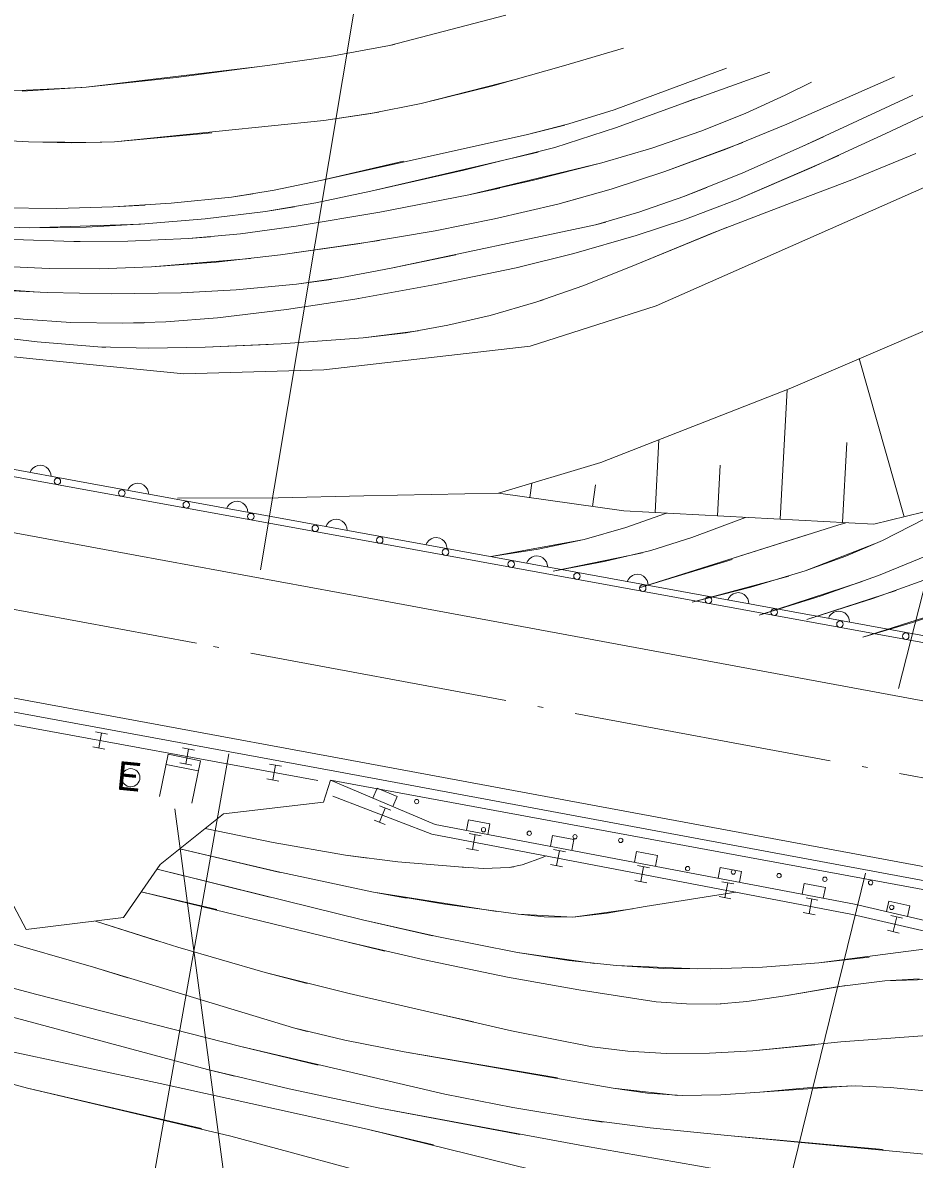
# Model space of a CAD drawing. Units: millimetres, scale not verified. Extents: x 40000 to 680000, y 20000 to 380000.
# Drawn here: x 495705 to 536920, y 264662 to 317226 of the extents above; entities that cross this region are included whole.
import ezdxf
from ezdxf.enums import TextEntityAlignment as Align

# ---------------------------------------------------------------- set-up
doc = ezdxf.new("R2010")
doc.units = ezdxf.units.MM
doc.header["$LTSCALE"] = 1000
doc.linetypes.add('LONG_DASHED_DOTTED', pattern=[15.25, 12, -1.5, 0.25, -1.5])
for name, color, linetype, lineweight in [('M-BGD', 7, 'Continuous', 13), ('M-BMK', 2, 'LONG_DASHED_DOTTED', 13), ('M-STR-HTXT', 7, 'Continuous', 13)]:
    doc.layers.add(name, color=color, linetype=linetype, lineweight=lineweight)
doc.styles.add('ＭＳ ゴシック', font='')
doc.styles.get('ＭＳ ゴシック').set_extended_font_data('MS Gothic')

msp = doc.modelspace()

# ---------------------------------------------------------------- linework, layer by layer
at = {"layer": 'M-BGD'}
for p, q in [((512653, 316167), (518038, 317578)), ((509900, 315667), (512653, 316167)), ((509900, 315667), (512653, 316167)), ((512653, 316167), (512899, 316219)), ((520706, 315235), (523476, 316044)), ((507126, 315267), (509900, 315667)), ((507126, 315267), (509900, 315667)), ((498630, 314245), (506530, 315187)), ((502805, 314696), (507126, 315267)), ((517432, 314313), (520706, 315235)), ((523054, 313194), (528240, 315122)), ((526164, 313477), (530236, 314945)), ((498630, 314245), (502805, 314696)), ((514131, 313489), (518590, 314632)), ((530948, 313876), (532173, 314473)), ((531030, 312532), (536005, 314728)), ((492882, 313972), (498430, 314228)), ((495684, 314054), (498630, 314245)), ((514131, 313489), (517432, 314313)), ((529098, 313024), (530948, 313876)), ((531734, 311498), (536848, 313873)), ((511794, 313025), (514131, 313489)), ((511794, 313025), (514131, 313489)), ((523152, 312385), (526164, 313477)), ((523152, 312385), (526164, 313477)), ((526164, 313477), (526776, 313701)), ((535605, 312100), (538749, 313585)), ((509620, 312699), (512172, 313092)), ((509620, 312699), (511794, 313025)), ((509620, 312699), (511794, 313025)), ((520956, 312543), (523054, 313194)), ((524991, 304127), (545328, 313125)), ((527057, 312205), (529132, 313039)), ((527057, 312205), (529098, 313024)), ((486206, 312253), (495965, 311723)), ((499946, 311711), (509620, 312699)), ((518980, 312035), (520956, 312543)), ((518980, 312035), (520764, 312489)), ((520301, 311455), (523152, 312385)), ((520301, 311455), (523152, 312385)), ((528204, 311379), (531030, 312532)), ((495965, 311723), (497962, 311666)), ((495965, 311723), (499348, 311682)), ((495965, 311723), (497962, 311666)), ((497962, 311666), (499946, 311711)), ((497962, 311666), (499946, 311711)), ((499946, 311711), (504447, 312129)), ((509477, 309933), (518980, 312035)), ((524784, 311425), (527057, 312205)), ((524784, 311425), (527057, 312205)), ((531734, 311498), (532724, 311952)), ((532191, 310530), (535605, 312100)), ((511798, 309438), (519533, 311235)), ((516090, 310404), (520301, 311455)), ((522480, 310744), (524784, 311425)), ((522480, 310744), (524784, 311425)), ((525387, 310341), (528997, 311692)), ((525387, 310341), (528204, 311379)), ((528989, 310287), (531734, 311498)), ((528989, 310287), (531734, 311498)), ((509477, 309933), (513305, 310819)), ((516328, 309274), (522480, 310744)), ((519325, 309938), (522480, 310744)), ((528695, 309035), (533427, 311090)), ((534039, 309955), (536992, 311177)), ((534039, 309955), (536992, 311177)), ((511798, 309438), (516090, 310404)), ((522913, 309536), (525387, 310341)), ((522913, 309536), (525387, 310341)), ((526262, 309193), (528989, 310287)), ((526262, 309193), (528989, 310287)), ((528695, 309035), (532191, 310530)), ((507326, 309480), (509477, 309933)), ((507326, 309480), (509477, 309933)), ((511798, 309438), (514331, 310014)), ((516328, 309274), (519325, 309938)), ((531228, 308898), (534039, 309955)), ((531228, 308898), (534039, 309955)), ((502570, 308878), (505356, 309164)), ((502570, 308878), (505356, 309164)), ((505356, 309164), (507326, 309480)), ((505356, 309164), (507326, 309480)), ((505356, 309164), (506342, 309306)), ((509256, 308893), (511798, 309438)), ((509256, 308893), (511798, 309438)), ((512206, 308467), (516328, 309274)), ((516328, 309274), (517766, 309579)), ((520436, 308839), (522913, 309536)), ((520436, 308839), (522913, 309536)), ((520436, 308839), (521377, 309090)), ((524184, 308466), (526262, 309193)), ((524184, 308466), (526262, 309193)), ((526262, 309193), (527324, 309603)), ((494674, 308666), (497275, 308635)), ((497275, 308635), (499878, 308710)), ((499878, 308710), (502570, 308878)), ((499878, 308710), (502570, 308878)), ((499878, 308710), (501371, 308793)), ((506921, 308494), (509256, 308893)), ((506921, 308494), (509256, 308893)), ((506921, 308494), (508273, 308708)), ((517517, 308150), (520436, 308839)), ((517517, 308150), (520436, 308839)), ((526265, 308112), (528695, 309035)), ((527572, 307496), (531228, 308898)), ((501348, 307924), (504142, 308157)), ((501348, 307924), (504142, 308157)), ((504142, 308157), (506921, 308494)), ((504142, 308157), (506921, 308494)), ((508352, 307815), (512206, 308467)), ((508352, 307815), (512206, 308467)), ((514769, 307602), (517517, 308150)), ((514769, 307602), (517517, 308150)), ((522185, 307875), (524184, 308466)), ((522185, 307875), (524184, 308466)), ((524066, 307381), (526265, 308112)), ((524066, 307381), (526265, 308112)), ((493840, 307809), (496036, 307735)), ((496036, 307735), (501148, 307910)), ((496036, 307735), (498638, 307776)), ((498638, 307776), (501348, 307924)), ((505775, 307466), (508352, 307815)), ((505775, 307466), (508352, 307815)), ((511192, 306994), (514769, 307602)), ((512737, 305870), (522185, 307875)), ((522185, 307875), (522654, 308002)), ((524059, 306039), (528233, 307760)), ((495271, 307197), (498071, 307106)), ((495271, 307197), (498071, 307106)), ((498071, 307106), (500566, 307117)), ((498071, 307106), (500566, 307117)), ((498071, 307106), (498365, 307102)), ((500566, 307117), (503364, 307242)), ((500566, 307117), (503364, 307242)), ((503364, 307242), (505775, 307466)), ((503364, 307242), (505775, 307466)), ((503364, 307242), (504382, 307322)), ((507628, 306490), (512205, 307154)), ((507628, 306490), (511192, 306994)), ((521181, 306552), (524066, 307381)), ((521181, 306552), (524066, 307381)), ((524059, 306039), (527572, 307496)), ((504646, 306157), (507628, 306490)), ((512737, 305870), (515731, 306491)), ((518509, 305888), (521181, 306552)), ((518509, 305888), (521181, 306552)), ((531209, 300328), (546207, 306776)), ((494528, 305970), (496926, 305854)), ((494528, 305970), (496926, 305854)), ((499255, 305840), (501654, 305930)), ((501654, 305930), (506238, 306320)), ((501654, 305930), (504646, 306157)), ((521645, 305077), (524059, 306039)), ((521645, 305077), (524059, 306039)), ((496926, 305854), (499255, 305840)), ((496926, 305854), (499255, 305840)), ((508358, 305137), (510380, 305423)), ((508358, 305137), (510380, 305423)), ((510380, 305423), (512737, 305870)), ((510380, 305423), (512737, 305870)), ((514790, 305115), (518509, 305888)), ((514790, 305115), (518509, 305888)), ((518509, 305888), (518656, 305922)), ((491949, 305087), (496428, 304762)), ((505570, 304874), (508358, 305137)), ((505570, 304874), (508358, 305137)), ((508358, 305137), (509986, 305358)), ((511062, 304449), (514790, 305115)), ((511062, 304449), (514790, 305115)), ((519428, 304298), (521645, 305077)), ((519428, 304298), (521645, 305077)), ((494339, 304867), (496828, 304748)), ((496828, 304748), (499829, 304690)), ((496828, 304748), (499829, 304690)), ((499829, 304690), (503028, 304737)), ((499829, 304690), (503028, 304737)), ((503028, 304737), (505570, 304874)), ((503028, 304737), (505570, 304874)), ((503028, 304737), (503571, 304758)), ((507894, 303964), (511062, 304449)), ((507894, 303964), (511062, 304449)), ((511062, 304449), (511244, 304479)), ((519428, 304298), (519762, 304405)), ((504716, 303579), (507894, 303964)), ((504716, 303579), (507894, 303964)), ((517312, 303688), (519428, 304298)), ((517312, 303688), (519428, 304298)), ((519163, 302273), (524991, 304127)), ((493477, 303751), (495726, 303509)), ((495726, 303509), (497924, 303368)), ((495726, 303509), (497924, 303368)), ((497924, 303368), (500324, 303326)), ((497924, 303368), (500324, 303326)), ((500324, 303326), (502324, 303391)), ((500324, 303326), (501325, 303345)), ((502324, 303391), (504716, 303579)), ((515362, 303235), (517312, 303688)), ((515362, 303235), (517312, 303688)), ((511449, 302649), (513985, 302978)), ((511449, 302649), (513432, 302892)), ((511449, 302649), (513432, 302892)), ((513432, 302892), (515362, 303235)), ((513432, 302892), (515362, 303235)), ((488797, 302472), (496015, 301699)), ((493867, 302769), (496379, 302463)), ((493867, 302769), (496379, 302463)), ((496379, 302463), (499169, 302232)), ((496379, 302463), (499169, 302232)), ((504133, 302215), (507655, 302372)), ((504133, 302215), (507054, 302339)), ((507655, 302372), (511449, 302649)), ((509630, 301173), (519163, 302273)), ((499169, 302232), (501534, 302172)), ((499169, 302232), (499536, 302213)), ((499169, 302232), (501534, 302172)), ((501534, 302172), (504133, 302215)), ((501534, 302172), (504133, 302215)), ((496015, 301699), (503151, 300991)), ((536450, 294374), (534379, 301691)), ((503151, 300991), (509630, 301173)), ((522433, 296880), (531209, 300328)), ((530717, 294264), (531039, 300261)), ((498742, 295924), (481044, 299200)), ((480901, 298854), (498699, 295612)), ((524936, 294574), (525116, 297934)), ((533607, 294109), (533807, 297820)), ((535053, 294031), (550609, 297855)), ((496099, 296536), (496038, 296425)), ((496176, 296623), (496099, 296536)), ((496293, 296703), (496176, 296623)), ((496402, 296744), (496293, 296703)), ((496527, 296761), (496402, 296744)), ((496685, 296732), (496527, 296761)), ((496795, 296671), (496685, 296732)), ((496883, 296594), (496795, 296671)), ((496963, 296477), (496883, 296594)), ((497004, 296368), (496963, 296477)), ((517698, 295473), (522433, 296880)), ((527826, 294419), (527952, 296758)), ((497021, 296243), (497004, 296368)), ((498699, 295612), (512181, 293151)), ((498742, 295924), (512501, 293420)), ((500604, 295707), (500543, 295596)), ((500681, 295795), (500604, 295707)), ((500797, 295875), (500681, 295795)), ((500906, 295916), (500797, 295875)), ((501031, 295934), (500906, 295916)), ((501189, 295906), (501031, 295934)), ((501300, 295845), (501189, 295906)), ((501387, 295768), (501300, 295845)), ((501468, 295652), (501387, 295768)), ((501509, 295542), (501468, 295652)), ((501527, 295417), (501509, 295542)), ((511467, 295350), (517698, 295473)), ((517698, 295473), (523490, 294652)), ((519146, 295268), (519240, 295931)), ((522042, 294857), (522183, 295852)), ((502856, 295236), (507512, 295249)), ((505267, 294960), (505190, 294872)), ((505384, 295040), (505267, 294960)), ((505493, 295082), (505384, 295040)), ((505618, 295099), (505493, 295082)), ((505775, 295071), (505618, 295099)), ((505886, 295010), (505775, 295071)), ((505974, 294933), (505886, 295010)), ((506054, 294817), (505974, 294933)), ((507512, 295249), (511467, 295350)), ((535447, 293287), (538666, 294919)), ((488559, 294875), (500907, 292599)), ((505190, 294872), (505130, 294761)), ((506096, 294708), (506054, 294817)), ((506113, 294582), (506096, 294708)), ((523490, 294652), (535053, 294031)), ((523580, 293881), (525470, 294541)), ((525470, 294541), (525481, 294545)), ((509777, 294037), (509716, 293927)), ((509854, 294125), (509777, 294037)), ((509970, 294206), (509854, 294125)), ((510079, 294247), (509970, 294206)), ((510205, 294265), (510079, 294247)), ((510362, 294236), (510205, 294265)), ((510473, 294175), (510362, 294236)), ((510560, 294098), (510473, 294175)), ((510641, 293982), (510560, 294098)), ((510682, 293873), (510641, 293982)), ((510700, 293747), (510682, 293873)), ((521663, 293323), (523580, 293881)), ((524201, 291095), (533393, 293990)), ((526644, 293423), (528708, 294191)), ((528708, 294191), (529113, 294350)), ((533393, 293990), (533754, 294101)), ((554378, 285759), (512501, 293420)), ((514590, 293363), (514474, 293282)), ((514699, 293404), (514590, 293363)), ((514825, 293421), (514699, 293404)), ((514982, 293393), (514825, 293421)), ((515093, 293332), (514982, 293393)), ((515180, 293255), (515093, 293332)), ((517361, 292540), (521663, 293323)), ((519538, 292882), (521663, 293323)), ((524201, 291095), (532057, 293572)), ((524740, 292822), (526644, 293423)), ((554750, 285370), (512181, 293151)), ((514397, 293195), (514336, 293084)), ((514474, 293282), (514397, 293195)), ((515261, 293138), (515180, 293255)), ((515302, 293029), (515261, 293138)), ((515320, 292904), (515302, 293029)), ((517361, 292540), (519538, 292882)), ((522587, 292305), (524740, 292822)), ((531881, 291872), (535083, 293120)), ((533761, 292560), (535447, 293287)), ((500907, 292599), (511634, 290625)), ((519050, 292344), (518989, 292233)), ((519127, 292431), (519050, 292344)), ((519243, 292511), (519127, 292431)), ((519352, 292552), (519243, 292511)), ((519478, 292570), (519352, 292552)), ((519635, 292541), (519478, 292570)), ((519746, 292480), (519635, 292541)), ((519833, 292403), (519746, 292480)), ((519914, 292287), (519833, 292403)), ((519955, 292178), (519914, 292287)), ((520225, 291859), (524355, 292717)), ((520225, 291859), (522587, 292305)), ((524201, 291095), (528501, 292405)), ((531881, 291872), (533761, 292560)), ((535261, 291657), (537481, 292570)), ((535261, 291657), (537481, 292570)), ((519973, 292053), (519955, 292178)), ((529368, 291119), (531881, 291872)), ((529368, 291119), (531881, 291872)), ((523703, 291492), (523642, 291381)), ((523780, 291580), (523703, 291492)), ((523896, 291660), (523780, 291580)), ((524005, 291701), (523896, 291660)), ((524131, 291719), (524005, 291701)), ((524288, 291690), (524131, 291719)), ((524399, 291629), (524288, 291690)), ((524486, 291552), (524399, 291629)), ((524567, 291436), (524486, 291552)), ((524608, 291327), (524567, 291436)), ((524625, 291202), (524608, 291327)), ((526654, 290426), (531120, 291626)), ((529747, 289825), (534512, 291376)), ((532612, 290721), (535261, 291657)), ((535007, 290601), (537959, 291660)), ((526654, 290426), (529368, 291119)), ((526654, 290426), (529368, 291119)), ((528433, 290729), (528356, 290641)), ((528549, 290809), (528433, 290729)), ((528658, 290850), (528549, 290809)), ((528783, 290868), (528658, 290850)), ((528941, 290839), (528783, 290868)), ((529052, 290778), (528941, 290839)), ((529139, 290701), (529052, 290778)), ((529220, 290585), (529139, 290701)), ((529747, 289825), (532612, 290721)), ((531960, 289621), (536081, 290969)), ((511634, 290625), (548371, 283814)), ((528356, 290641), (528295, 290530)), ((529261, 290476), (529220, 290585)), ((529278, 290350), (529261, 290476)), ((531960, 289621), (535007, 290601)), ((534535, 288814), (539170, 290279)), ((536842, 289489), (539170, 290279)), ((533009, 289790), (532948, 289679)), ((533086, 289877), (533009, 289790)), ((533202, 289958), (533086, 289877)), ((533311, 289999), (533202, 289958)), ((533436, 290017), (533311, 289999)), ((533594, 289988), (533436, 290017)), ((533705, 289927), (533594, 289988)), ((533792, 289850), (533705, 289927)), ((533873, 289733), (533792, 289850)), ((533914, 289624), (533873, 289733)), ((533931, 289499), (533914, 289624)), ((534535, 288814), (536842, 289489)), ((510251, 283229), (492829, 286446)), ((510137, 282609), (492715, 285826)), ((493244, 285142), (509343, 282178)), ((499069, 284425), (499620, 284324)), ((499345, 284374), (499218, 283686)), ((499493, 283635), (498943, 283737)), ((502027, 281437), (502429, 283397)), ((502429, 283397), (503918, 283091)), ((503094, 283684), (503645, 283583)), ((503370, 283634), (503243, 282945)), ((502332, 282926), (503821, 282621)), ((503518, 282894), (502968, 282996)), ((503918, 283091), (503516, 281132)), ((507119, 282943), (507670, 282842)), ((507394, 282893), (507268, 282204)), ((546321, 276524), (510251, 283229)), ((546205, 275905), (510136, 282610)), ((507543, 282154), (506992, 282255)), ((509610, 281181), (509937, 282190)), ((546104, 275516), (509937, 282190)), ((509937, 282190), (514779, 280152)), ((512091, 281826), (511897, 281365)), ((513013, 281438), (512091, 281826)), ((514613, 279703), (510048, 281452)), ((512819, 280977), (513013, 281438)), ((502737, 280865), (509465, 230534)), ((504982, 280643), (509610, 281181)), ((512194, 281004), (512717, 280804)), ((512205, 280251), (512456, 280904)), ((502058, 278289), (504982, 280643)), ((512467, 280151), (511944, 280351)), ((516319, 280368), (516226, 279877)), ((517302, 280181), (516319, 280368)), ((517208, 279690), (517302, 280181)), ((504133, 279959), (507275, 279312)), ((504133, 279959), (507275, 279312)), ((534072, 275989), (514613, 279703)), ((514779, 280152), (534163, 276466)), ((516350, 279728), (516900, 279623)), ((516493, 278988), (516625, 279676)), ((493695, 279361), (495863, 275285)), ((507275, 279312), (510621, 278731)), ((507275, 279312), (510621, 278731)), ((520196, 279631), (520103, 279140)), ((521179, 279444), (520196, 279631)), ((521085, 278953), (521179, 279444)), ((502969, 279021), (507607, 277928)), ((502969, 279021), (507446, 277965)), ((510621, 278731), (513049, 278425)), ((510621, 278731), (513049, 278425)), ((510621, 278731), (511666, 278585)), ((510621, 278731), (513049, 278425)), ((516768, 278936), (516218, 279041)), ((518797, 278286), (519739, 278625)), ((519739, 278625), (519901, 278694)), ((520241, 278985), (520792, 278880)), ((520385, 278245), (520516, 278933)), ((524073, 278894), (523980, 278402)), ((525056, 278707), (524073, 278894)), ((524962, 278216), (525056, 278707)), ((500357, 275838), (502058, 278289)), ((501917, 278085), (507134, 276777)), ((501917, 278085), (511408, 275737)), ((513049, 278425), (515843, 278183)), ((513049, 278425), (515843, 278183)), ((513049, 278425), (515843, 278183)), ((515843, 278183), (516192, 278158)), ((515843, 278183), (517001, 278111)), ((515843, 278183), (517001, 278111)), ((517001, 278111), (518198, 278158)), ((517001, 278111), (518198, 278158)), ((518198, 278158), (518797, 278286)), ((518198, 278158), (518412, 278194)), ((520660, 278193), (520110, 278298)), ((524133, 278243), (524683, 278138)), ((524277, 277502), (524408, 278190)), ((527950, 278156), (527857, 277665)), ((528932, 277970), (527950, 278156)), ((507446, 277965), (511914, 277018)), ((524552, 277450), (524002, 277555)), ((528839, 277479), (528932, 277970)), ((501184, 277029), (504678, 276214)), ((501184, 277029), (510695, 274712)), ((511914, 277018), (513441, 276743)), ((511914, 277018), (517615, 276126)), ((511914, 277018), (515216, 276463)), ((511914, 277018), (515216, 276463)), ((524485, 276347), (528679, 277019)), ((528025, 277500), (528575, 277395)), ((528169, 276760), (528300, 277447)), ((531827, 277419), (531733, 276928)), ((532809, 277233), (531827, 277419)), ((532716, 276741), (532809, 277233)), ((528444, 276707), (527894, 276812)), ((531917, 276757), (532467, 276652)), ((532061, 276017), (532192, 276704)), ((535744, 276606), (535629, 276119)), ((536718, 276376), (535744, 276606)), ((489562, 276250), (498982, 273549)), ((515216, 276463), (518612, 275996)), ((515216, 276463), (518612, 275996)), ((518612, 275996), (521142, 275862)), ((518612, 275996), (519810, 275880)), ((521142, 275862), (523892, 276243)), ((521142, 275862), (522729, 276040)), ((522729, 276040), (524485, 276347)), ((532336, 275964), (531786, 276069)), ((545820, 273234), (534072, 275989)), ((534163, 276466), (545880, 273695)), ((536602, 275889), (536718, 276376)), ((495863, 275285), (500357, 275838)), ((499075, 275681), (502882, 274471)), ((499075, 275681), (501927, 274768)), ((511408, 275737), (514649, 275001)), ((511408, 275737), (514845, 274959)), ((519810, 275880), (521142, 275862)), ((535838, 275935), (536383, 275807)), ((535950, 275189), (536110, 275871)), ((514845, 274959), (518576, 274225)), ((536223, 275125), (535678, 275253)), ((486981, 274796), (496298, 272296)), ((502882, 274471), (506917, 273298)), ((510695, 274712), (512444, 274291)), ((510695, 274712), (514196, 273894)), ((532505, 273744), (538791, 274560)), ((514196, 273894), (518110, 273090)), ((518576, 274225), (522155, 273716)), ((518576, 274225), (520948, 273861)), ((518576, 274225), (520948, 273861)), ((532505, 273744), (534841, 274005)), ((498982, 273549), (500571, 273059)), ((498982, 273549), (508228, 270736)), ((520948, 273861), (523151, 273622)), ((520948, 273861), (523151, 273622)), ((523151, 273622), (525348, 273492)), ((523151, 273622), (526911, 273463)), ((525348, 273492), (527512, 273465)), ((527512, 273465), (529911, 273546)), ((527512, 273465), (529911, 273546)), ((529911, 273546), (532505, 273744)), ((529911, 273546), (532505, 273744)), ((506917, 273298), (508848, 272792)), ((506917, 273298), (510789, 272322)), ((518110, 273090), (521410, 272491)), ((518110, 273090), (521410, 272491)), ((533333, 272632), (535552, 272915)), ((533333, 272632), (535552, 272915)), ((535552, 272915), (537151, 273007)), ((535552, 272915), (538545, 273002)), ((496298, 272296), (505795, 269885)), ((510789, 272322), (514885, 271396)), ((521410, 272491), (524994, 271947)), ((530958, 272215), (533760, 272700)), ((530958, 272215), (533333, 272632)), ((530958, 272215), (533333, 272632)), ((524994, 271947), (526389, 271844)), ((524994, 271947), (526389, 271844)), ((524994, 271947), (526389, 271844)), ((526389, 271844), (527781, 271842)), ((526389, 271844), (527781, 271842)), ((526389, 271844), (527781, 271842)), ((527781, 271842), (529180, 271953)), ((527781, 271842), (529180, 271953)), ((527781, 271842), (527992, 271852)), ((529180, 271953), (530958, 272215)), ((529180, 271953), (530958, 272215)), ((494780, 271358), (504246, 268819)), ((514885, 271396), (516546, 271019)), ((514885, 271396), (518307, 270607)), ((514885, 271396), (518307, 270607)), ((508228, 270736), (508852, 270576)), ((508228, 270736), (510601, 270169)), ((486516, 270476), (495920, 267957)), ((518307, 270607), (522037, 269858)), ((518307, 270607), (522037, 269858)), ((533523, 270096), (537718, 270403)), ((492668, 270178), (502064, 268170)), ((505795, 269885), (509368, 269018)), ((505795, 269885), (515224, 267676)), ((510601, 270169), (513343, 269624)), ((522037, 269858), (523671, 269660)), ((522037, 269858), (523671, 269660)), ((523671, 269660), (525459, 269556)), ((527455, 269567), (529457, 269681)), ((529457, 269681), (533523, 270096)), ((529457, 269681), (532321, 269961)), ((513343, 269624), (520433, 268423)), ((513343, 269624), (523003, 267952)), ((525459, 269556), (527455, 269567)), ((504246, 268819), (505494, 268509)), ((504246, 268819), (508025, 267915)), ((502064, 268170), (511634, 266056)), ((495920, 267957), (503964, 266082)), ((495920, 267957), (505321, 265738)), ((508025, 267915), (512133, 267040)), ((515224, 267676), (518363, 267050)), ((515224, 267676), (518363, 267050)), ((523003, 267952), (525987, 267617)), ((523003, 267952), (524586, 267726)), ((524586, 267726), (526186, 267610)), ((526186, 267610), (527978, 267640)), ((527978, 267640), (529774, 267773)), ((529774, 267773), (534004, 268051)), ((529774, 267773), (531974, 267963)), ((529774, 267773), (531974, 267963)), ((531974, 267963), (534204, 268051)), ((531974, 267963), (534204, 268051)), ((534204, 268051), (535803, 267985)), ((534204, 268051), (535803, 267985)), ((535803, 267985), (537596, 267804)), ((535803, 267985), (537596, 267804)), ((512133, 267040), (518681, 265815)), ((512133, 267040), (521630, 265279)), ((518363, 267050), (521517, 266525)), ((518363, 267050), (521517, 266525)), ((521517, 266525), (524714, 266111)), ((521517, 266525), (522534, 266383)), ((511634, 266056), (514697, 265333)), ((511634, 266056), (521097, 263727)), ((524714, 266111), (528293, 265755)), ((505321, 265738), (514782, 263182)), ((528293, 265755), (535476, 265117)), ((528293, 265755), (537868, 264853)), ((521630, 265279), (531284, 263588))]:
    msp.add_line(p, q, dxfattribs=at)
for centre, radius in [((497307, 296018), 150), ((500287, 295474), 150), ((503267, 294930), 150), ((506247, 294386), 150), ((509228, 293842), 150), ((512208, 293299), 150), ((512208, 293299), 150), ((515248, 292743), 150), ((518287, 292187), 150), ((521327, 291632), 150), ((524367, 291076), 150), ((527406, 290521), 150), ((530446, 289965), 150), ((533486, 289409), 150), ((536526, 288854), 150), ((500700, 282308), 420), ((513916, 281208), 100), ((517006, 279904), 100), ((519121, 279740), 100), ((521236, 279576), 100), ((523351, 279412), 100), ((526441, 278108), 100), ((528556, 277944), 100), ((530671, 277779), 100), ((532786, 277615), 100), ((534901, 277451), 100), ((535876, 276311), 100)]:
    msp.add_circle(centre, radius, dxfattribs=at)
at = {"layer": 'M-BMK'}
for p in [(493890, 290349), (548033, 280315)]:
    msp.add_line(p, (503741, 288528), dxfattribs=at)
at = {"layer": 'M-STR-HTXT'}
for p, q in [((506693, 291918), (511461, 320366)), ((536193, 286428), (543976, 317105)), ((505232, 283418), (501634, 263104)), ((534671, 277887), (529730, 257767))]:
    msp.add_line(p, q, dxfattribs=at)

# ---------------------------------------------------------------- texts
at = {"layer": 'M-BGD', "style": 'ＭＳ ゴシック'}
msp.add_text('Ｅ', height=1320, rotation=354.4, dxfattribs=at).set_placement((499609, 281408), align=Align.BOTTOM_LEFT)

doc.saveas('drawing.dxf')
